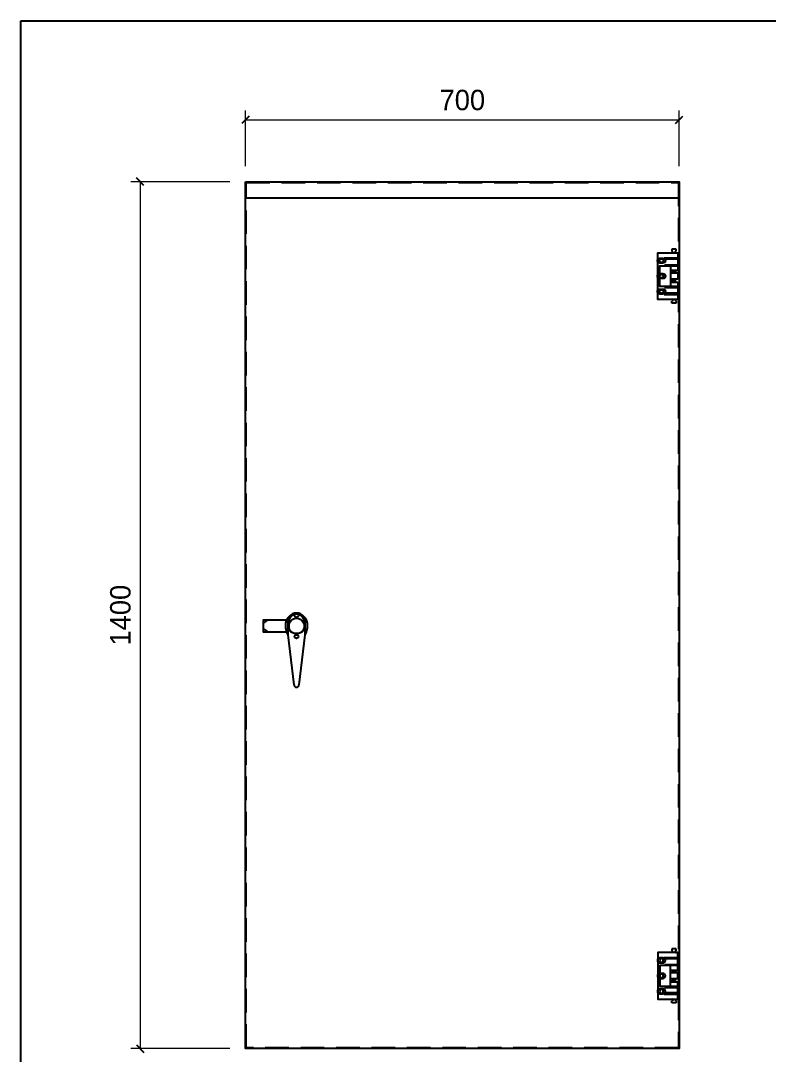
# Model space of a CAD drawing. Header units: millimetres. Extents: x 0 to 3953, y 0 to 2795.
# Drawn here: x 0 to 1208, y 1124 to 2795 of the extents above; entities that cross this region are included whole.
import ezdxf

# ---------------------------------------------------------------- set-up
doc = ezdxf.new("R2010")
doc.units = ezdxf.units.MM
doc.linetypes.add('HIDDENX2', pattern=[19.05, 12.7, -6.35])
doc.styles.add('Arial', font='arial.ttf')
doc.dimstyles.new('Dim-33', dxfattribs={"dimtxt": 33, "dimasz": 12, "dimexe": 15, "dimexo": 25, "dimgap": 15, "dimtad": 1, "dimdec": 0, "dimtxsty": 'Standard', "dimblk": 'OBLIQUE', "dimcen": 10, "dimclrd": 5, "dimclre": 5, "dimclrt": 3, "dimazin": 3, "dimtfac": 1, "dimtdec": 0, "dimtmove": 0, "dimatfit": 3, "dimldrblk": 'OPEN30', "dimlwd": 9, "dimlwe": 9})

# ---------------------------------------------------------------- blocks, each defined once
blk = doc.blocks.new('KHUNG CHUẨN')
at = {"color": 7}
blk.add_lwpolyline([(16919.2, -26555.2), (19889.2, -26555.2), (19889.2, -28655.2), (16919.2, -28655.2)], close=True, dxfattribs=at)
at = {"color": 3, "style": 'Arial'}
for tag, p in [('#01', (17055.6, -28580.1)), ('#02', (17431.4, -28580.1)), ('#03', (18030.6, -28580.1)), ('#08', (18751.7, -28580.1)), ('#10', (19064.8, -28580.1)), ('#11', (19060.3, -28625.7)), ('#04', (17024.8, -28634.6)), ('#05', (17308.5, -28633)), ('#06', (17632.7, -28633.7)), ('#07', (18002, -28634.7)), ('#09', (18753.8, -28632.6)), ('#12', (19806.5, -28628.9))]:
    blk.add_attdef(tag, p, '', height=20, dxfattribs=at)
blk = doc.blocks.new('*D7')
at = {"color": 0, "linetype": 'ByBlock', "lineweight": -2}
for p, q in [((368.7, 2641), (356.7, 2629)), ((1056.7, 2629), (1068.7, 2641))]:
    blk.add_line(p, q, dxfattribs=at)
at = {"color": 5, "lineweight": 9, "ltscale": 3, "transparency": 16777216}
for p, q in [((362.7, 2560.1), (362.7, 2650)), ((1062.7, 2560.1), (1062.7, 2650)), ((362.7, 2635), (1062.7, 2635))]:
    blk.add_line(p, q, dxfattribs=at)
at = {"layer": 'Defpoints', "color": 0, "ltscale": 3, "transparency": 16777216}
for p in [(1062.7, 2635), (362.7, 2535.1), (1062.7, 2535.1)]:
    blk.add_point(p, dxfattribs=at)
at = {"color": 3, "ltscale": 3, "transparency": 16777216, "insert": (712.7, 2666.8), "char_height": 33, "attachment_point": 5}
blk.add_mtext('700', dxfattribs=at)
blk = doc.blocks.new('_Oblique')
at = {"color": 0, "linetype": 'ByBlock', "lineweight": -2}
blk.add_line((-0.5, -0.5), (0.5, 0.5), dxfattribs=at)
blk = doc.blocks.new('_Open30')
at = {"color": 0, "linetype": 'ByBlock', "lineweight": -2}
for p, q in [((-1, 0.27), (0, 0)), ((0, 0), (-1, -0.27)), ((0, 0), (-1, 0))]:
    blk.add_line(p, q, dxfattribs=at)
blk = doc.blocks.new('*D8')
at = {"color": 0, "linetype": 'ByBlock', "lineweight": -2}
for p, q in [((198.9, 2529.1), (186.9, 2541.1)), ((186.9, 1141.1), (198.9, 1129.1))]:
    blk.add_line(p, q, dxfattribs=at)
at = {"color": 5, "lineweight": 9, "ltscale": 3, "transparency": 16777216}
for p, q in [((337.7, 2535.1), (177.9, 2535.1)), ((192.9, 2535.1), (192.9, 1135.1)), ((337.7, 1135.1), (177.9, 1135.1))]:
    blk.add_line(p, q, dxfattribs=at)
at = {"layer": 'Defpoints', "color": 0, "ltscale": 3, "transparency": 16777216}
for p in [(362.7, 2535.1), (192.9, 1135.1), (362.7, 1135.1)]:
    blk.add_point(p, dxfattribs=at)
at = {"color": 3, "ltscale": 3, "transparency": 16777216, "insert": (161, 1835.1), "char_height": 33, "attachment_point": 5, "rotation": 90}
blk.add_mtext('1400', dxfattribs=at)
blk = doc.blocks.new('MS308-2-1')
at = {"color": 1}
for p, q in [((-53, 4.6), (-46, 10)), ((-13.3, -14.2), (-13.3, 6.7)), ((-12.3, 6.7), (-12.3, -6.9)), ((12.3, 6.7), (12.3, -6.9)), ((13.3, 6.7), (13.3, -14.2)), ((-53, -4.6), (-46, -10)), ((-4, -95), (-13.3, -14.2)), ((13.3, -14.2), (4, -95))]:
    blk.add_line(p, q, dxfattribs=at)
blk.add_lwpolyline([(-15.8, -10), (-53, -10), (-53, 10), (-15.8, 10)], dxfattribs=at)
for centre, radius, start, end in [((0, 6.7), 13.3, 0, 180), ((0, 6.7), 12.3, 0, 180), ((0, 5.9), 17.7, 226.184, 313.816), ((0, -95), 4, 180, 0)]:
    blk.add_arc(centre, radius, start, end, dxfattribs=at)
blk.add_ellipse((0, 0), major_axis=(0, 21), ratio=0.857143, start_param=3.972003, end_param=8.594367, dxfattribs=at)
blk = doc.blocks.new('HL011-1-6')
at = {"color": 1}
for p, q in [((29.5, 81), (22.5, 81)), ((22.5, 81), (22.5, 78)), ((23.5, 78), (22.5, 78)), ((23.5, 75), (22.5, 75)), ((23.5, 75), (23.5, 78)), ((29.5, 78), (28.5, 78)), ((28.5, 75), (28.5, 78)), ((28.5, 75), (29.5, 75)), ((29.5, 78), (29.5, 81)), ((11, 56), (11, 54)), ((11, 56), (32, 56)), ((20, 54), (20, 21)), ((22.5, 56), (22.5, 54)), ((29.5, 54), (29.5, 56)), ((20, 47), (32, 47)), ((32, 42.5), (20, 42.5)), ((23.1, 47), (24, 44)), ((24, 44), (28, 44)), ((28.9, 47), (28, 44)), ((11, 21), (11, 19)), ((11, 19), (32, 19)), ((32, 32.5), (20, 32.5)), ((20, 28), (32, 28)), ((22.5, 19), (22.5, 21)), ((23.1, 28), (24, 31)), ((24, 31), (28, 31)), ((28.9, 28), (28, 31)), ((29.5, 21), (29.5, 19)), ((23.5, 0), (22.5, 0)), ((23.5, 0), (23.5, -3)), ((28.5, 0), (28.5, -3)), ((28.5, 0), (29.5, 0)), ((22.5, -6), (22.5, -3)), ((23.5, -3), (22.5, -3)), ((29.5, -6), (22.5, -6)), ((29.5, -3), (28.5, -3)), ((29.5, -3), (29.5, -6))]:
    blk.add_line(p, q, dxfattribs=at)
for points in [[(32, 19), (32, 0), (0, 0), (0, 75), (32, 75), (32, 56)], [(32, 28), (32, 21), (3, 21), (3, 54), (32, 54), (32, 47)], [(32, 42.5), (32, 32.5)]]:
    blk.add_lwpolyline(points, dxfattribs=at)
for points in [[(10, 67), (32, 67), (32, 65), (10, 65)], [(10, 8), (32, 8), (32, 10), (10, 10)]]:
    blk.add_lwpolyline(points, close=True, dxfattribs=at)
for centre in [(5.5, 62.5), (5.5, 37.5), (5.5, 12.5)]:
    blk.add_circle(centre, 3, dxfattribs=at)

msp = doc.modelspace()

# ---------------------------------------------------------------- linework, layer by layer
at = {"ltscale": 3}
msp.add_line((363.9, 2509.1), (1061.5, 2509.1), dxfattribs=at)
msp.add_lwpolyline([(362.7, 2535.1), (1062.7, 2535.1), (1062.7, 1135.1), (362.7, 1135.1)], close=True, dxfattribs=at)
at = {"linetype": 'HIDDENX2', "ltscale": 3}
msp.add_lwpolyline([(363.9, 2533.9), (1061.5, 2533.9), (1061.5, 1136.3), (363.9, 1136.3)], close=True, dxfattribs=at)
at = {"color": 2}
for points in [[(1031.5, 2403.6, -1), (1031.5, 2411.6), (1036.5, 2411.6, -1), (1036.5, 2403.6)], [(1031.5, 2378.6, -1), (1031.5, 2386.6), (1036.5, 2386.6, -1), (1036.5, 2378.6)], [(1031.5, 2353.6, -1), (1031.5, 2361.6), (1036.5, 2361.6, -1), (1036.5, 2353.6)], [(1031.5, 1281.6, 1), (1031.5, 1273.6), (1036.5, 1273.6, 1), (1036.5, 1281.6)], [(1031.5, 1256.6, 1), (1031.5, 1248.6), (1036.5, 1248.6, 1), (1036.5, 1256.6)], [(1031.5, 1231.6, 1), (1031.5, 1223.6), (1036.5, 1223.6, 1), (1036.5, 1231.6)]]:
    msp.add_lwpolyline(points, format="xyb", close=True, dxfattribs=at)
for centre, radius in [((445.1, 1817.6), 12.5), ((445.1, 1834.6), 3), ((445.1, 1800.6), 3)]:
    msp.add_circle(centre, radius, dxfattribs=at)

# ---------------------------------------------------------------- block references
at = {"color": 3, "xscale": 1.331000000005587, "yscale": 1.331000000005587, "zscale": 1.331000000005587}
msp.add_blockref('KHUNG CHUẨN', (-22519.5, 38140), dxfattribs=at)
at = {"color": 7}
for name, p in [('HL011-1-6', (1028.5, 2345.1)), ('MS308-2-1', (445.1, 1817.6))]:
    msp.add_blockref(name, p, dxfattribs=at)
at = {"color": 7, "xscale": -1, "rotation": 180}
msp.add_blockref('HL011-1-6', (1028.5, 1290.1), dxfattribs=at)

# ---------------------------------------------------------------- dimensions: what is measured, and where the dimension line sits
at = {"ltscale": 3}
dim = msp.add_linear_dim(base=(1062.7, 2635), p1=(362.7, 2535.1), p2=(1062.7, 2535.1), dimstyle='Dim-33', dxfattribs=at)
dim.commit()
dim.dimension.update_dxf_attribs({"geometry": '*D7', "text_midpoint": (712.7, 2666.8)})
dim = msp.add_linear_dim(base=(192.9, 1135.1), p1=(362.7, 2535.1), p2=(362.7, 1135.1), angle=90, dimstyle='Dim-33', dxfattribs=at)
dim.commit()
dim.dimension.update_dxf_attribs({"geometry": '*D8', "text_midpoint": (161, 1835.1)})

doc.saveas('drawing.dxf')
